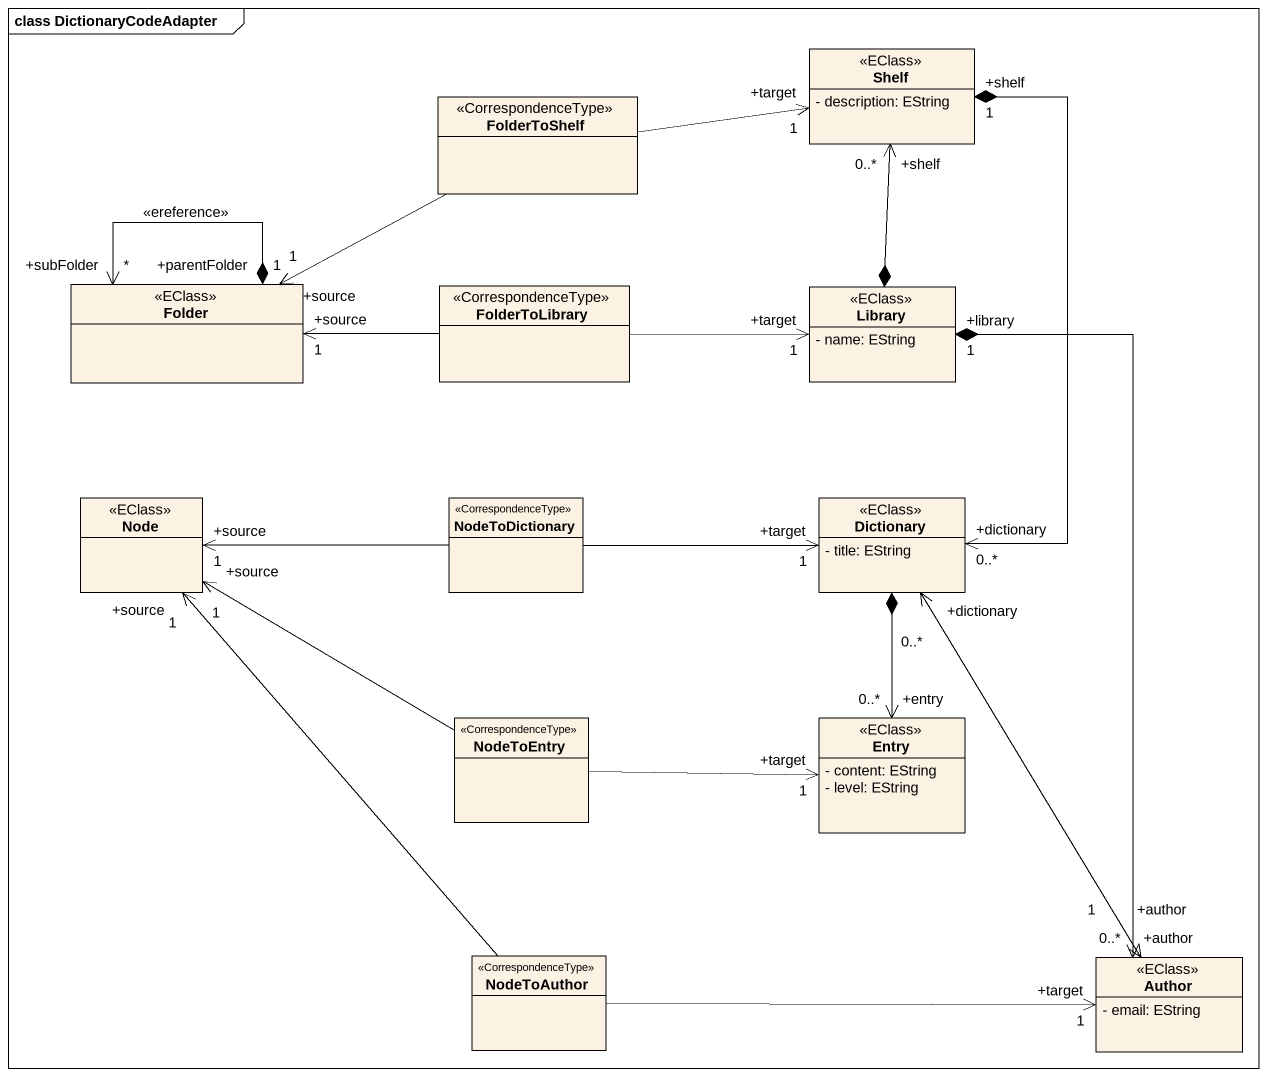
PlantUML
@startuml
mainframe class DictionaryCodeAdapter
hide circle
hide empty members
skinparam classAttributeIconSize 0
class FolderToShelf <<CorrespondenceType>>
class Shelf <<EClass>> {
  - description: EString
}
class "Folder" as Folder_ <<EClass>>
class FolderToLibrary <<CorrespondenceType>>
class Library <<EClass>> {
  - name: EString
}
class "Node" as Node_ <<EClass>>
class NodeToDictionary <<CorrespondenceType>>
class Dictionary <<EClass>> {
  - title: EString
}
class NodeToEntry <<CorrespondenceType>>
class Entry <<EClass>> {
  - content: EString
  - level: EString
}
class NodeToAuthor <<CorrespondenceType>>
class Author <<EClass>> {
  - email: EString
}
FolderToShelf -right-> "+target\n1" Shelf
FolderToShelf -left-> "+source\n1" Folder_
Shelf "+shelf\n1" *--> "+dictionary\n0..*" Dictionary
Folder_ "+parentFolder\n1" *--> "+subFolder\n*" Folder_ : <<ereference>>
FolderToLibrary -left-> "+source\n1" Folder_
FolderToLibrary -right-> "+target\n1" Library
Library *-up-> "+shelf\n0..*" Shelf
Library "+library\n1" *--> "+author\n0..*" Author
NodeToDictionary -left-> "+source\n1" Node_
NodeToDictionary -right-> "+target\n1" Dictionary
Dictionary *--> "+entry\n0..*" Entry
NodeToEntry -left-> "+source\n1" Node_
NodeToEntry -right-> "+target\n1" Entry
NodeToAuthor -up-> "+source\n1" Node_
NodeToAuthor -right-> "+target\n1" Author
Author "+author\n1" <-up-> "+dictionary\n0..*" Dictionary
@enduml
